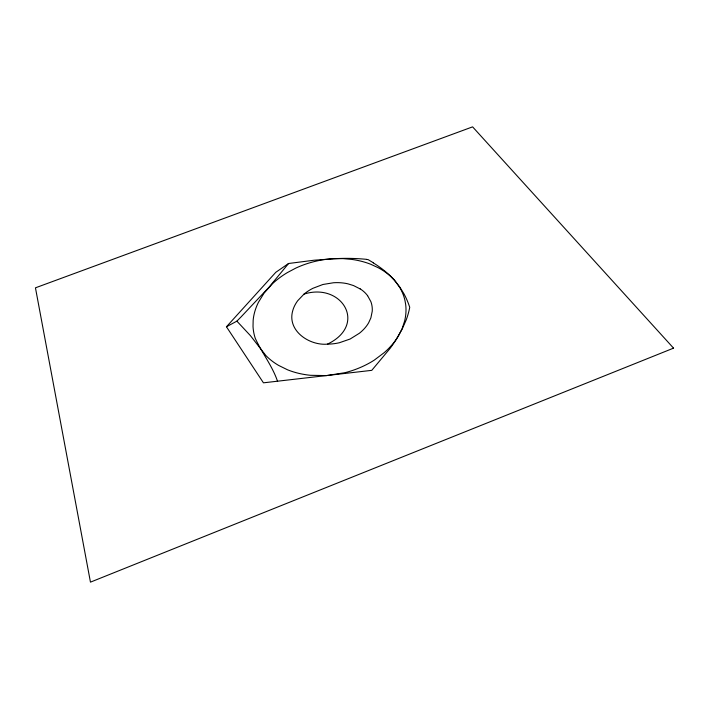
<?xml version="1.0" encoding="UTF-8"?>
<svg xmlns="http://www.w3.org/2000/svg" width="709" height="709" viewBox="0 0 709 709"><rect width="100%" height="100%" fill="white"/><g stroke="black" fill="none" stroke-linecap="round" stroke-linejoin="round"><path stroke-width="1.06" d="M366.518 259.334A168.281 120.025 -16.7 0 0 334.214 258.723L313.998 260.23L288.572 263.5L268.871 287.358L241.007 316.967L236.886 321.142L226.446 326.769L263.447 382.825L371.773 370.346L389.968 348.544A182.754 118.19 -19 0 0 398.591 335.676L402.163 328.542L404.6 321.115A90.513 61.125 -15.6 0 0 405.645 304.329L405.016 300.74A96.557 65.201 -15.9 0 0 399.743 287.473L395.684 281.712L390.801 276.554A92.737 62.578 -15.7 0 0 378.207 267.71L370.727 264.262A82.696 55.55 -15.3 0 0 351.877 259.423L343.05 258.617L332.22 258.75M226.446 326.769L275.828 272.274L288.572 263.5M360.137 288.926L353.525 285.567L347.942 283.839A40.085 26.862 -14.9 0 0 333.514 282.749L322.923 284.486L312.979 288.271A37.302 24.948 -14.8 0 0 304.01 294.111L297.683 300.749A44.445 29.831 -14.6 0 0 292.835 310.365C286.622 330.633 309.381 345.832 327.487 344.131A37.958 25.657 -14.7 0 0 339.354 342.748L350.14 339.017L359.436 333.221A40.36 27.243 -14.8 0 0 368.636 322.799L370.878 317.88L372.243 311.216A49.798 33.527 -15.2 0 0 370.86 301.626L367.732 295.91M327.487 344.131C367.882 324.731 341.773 282.111 304.001 294.111M332.034 258.767L325.307 259.459A70.395 46.918 -15.1 0 0 304.64 264.484L302.38 265.317A66.345 44.082 -15.1 0 0 295.724 268.144L287.278 272.637A73.337 48.974 -15 0 0 272.548 283.653L263.987 293.242L258.422 302.326A88.935 59.778 -14.3 0 0 254.132 314.167A87.544 58.82 -14.4 0 0 253.157 320.282L253.024 326.415A97.248 65.414 -13.9 0 0 255.267 338.326C261.967 352.993 272.353 365.906 277.573 381.389M366.473 259.432L368.113 259.618L373.386 262.817M236.886 321.142L250.437 335.658L265.91 355.581A92.188 62.038 -14.2 0 0 278.566 365.383L287.455 369.761A80.675 54.584 -14.6 0 0 310.436 375.3L326.539 375.602L344.875 372.712A71.644 48.761 -14.8 0 0 367.492 364.072A69.181 47.166 -14.8 0 0 374.272 360.119L384.269 352.603A76.909 52.191 -15 0 0 396.366 339.141L401.985 329.472L406.151 320.06A132.175 87.491 -17.2 0 0 409.731 307.289L408.854 304.746A171.844 117.136 -19.8 0 0 403.908 293.721L399.725 286.977L394.541 280.383M373.297 262.888A170.195 116.604 -19.6 0 1 394.683 280.321M360.039 288.749A49.798 33.527 -15.2 0 1 367.634 295.733M673.55 348.146L90.46 582.142L35.45 287.827L472.602 126.858L673.55 348.146"/></g></svg>
